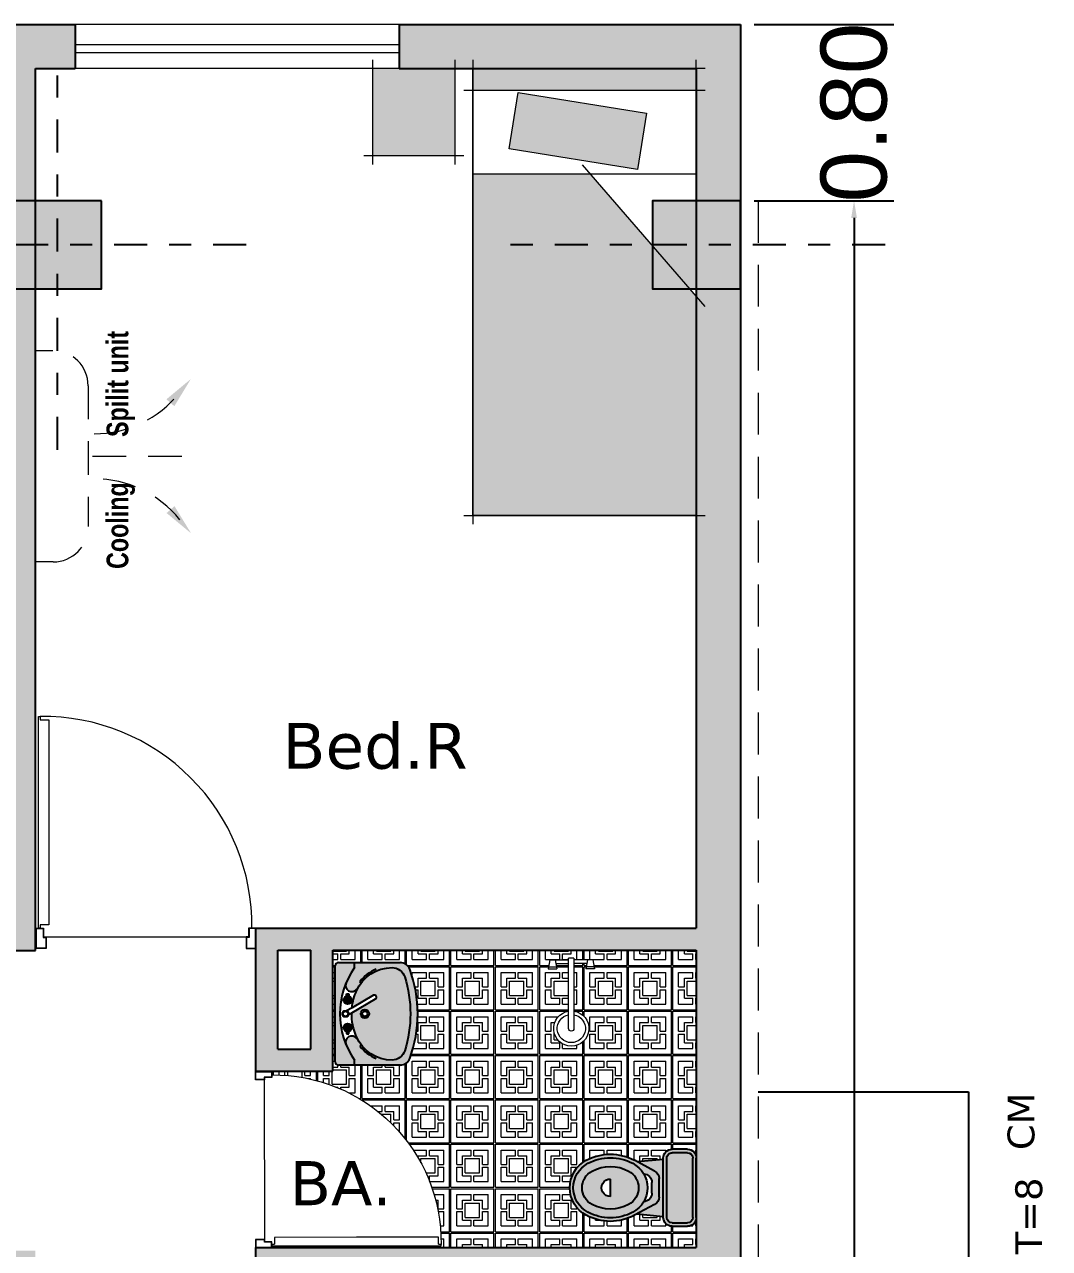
# Model space of a CAD drawing. Header units: inches. Extents: x 37.8 to 126.9, y 5.9 to 51.9.
# Drawn here: x 55.78 to 60.43, y 38.2 to 43.76 of the extents above; entities that cross this region are included whole.
import ezdxf

# ---------------------------------------------------------------- set-up
doc = ezdxf.new("R2010")
doc.units = ezdxf.units.IN
doc.header["$MEASUREMENT"] = 0
doc.linetypes.add('DASHDOT', pattern=[1, 0.5, -0.25, 0, -0.25])
doc.linetypes.add('DASHED2', pattern=[9.524999999999995, 6.349999999999998, -3.174999999999998])
for name, color, linetype, lineweight in [('02', 253, 'Continuous', 15), ('1', 19, 'Continuous', 5), ('balkon', 161, 'Continuous', 9), ('coulmn', 146, 'Continuous', 13), ('hatch', 45, 'Continuous', 9), ('LAYER1', 8, 'Continuous', 9)]:
    doc.layers.add(name, color=color, linetype=linetype, lineweight=lineweight)
for name, color, linetype in [('FUR', 152, 'Continuous'), ('LAYER5', 5, 'Continuous'), ('LNS', 55, 'Continuous')]:
    doc.layers.add(name, color=color, linetype=linetype)
doc.styles.add('ITALIC', font='italic')
doc.styles.get("Standard").update_dxf_attribs({"font": 'arial.ttf'})
doc.styles.add('STYLE7', font='verdana.ttf')
doc.dimstyles.new('ddd', dxfattribs={"dimtxt": 0.3, "dimasz": 0.078, "dimexe": 0.18, "dimexo": 0.0625, "dimgap": 0.09, "dimtad": 0, "dimzin": 0, "dimdsep": 46, "dimtxsty": 'Standard', "dimcen": 0.02, "dimadec": 0, "dimazin": 0, "dimtfac": 1, "dimtix": 1, "dimtofl": 0, "dimtmove": 0, "dimatfit": 3, "dimfxl": 0, "dimtolj": 1, "dimtzin": 0, "dimarcsym": 0})

# ---------------------------------------------------------------- blocks, each defined once
blk = doc.blocks.new('DR100K')
at = {"color": 253}
blk.add_line((-0.0481000000000052, -0.054543222929027), (-0.991860101079254, -0.054543222929027), dxfattribs=at)
at = {"color": 253, "linetype": 'Continuous'}
for p, q in [((-0.06143161415036499, -0.5960052134602165), (-0.06143161415036499, -0.1116251629206317)), ((-0.06143161415036499, -0.1116251629206317), (-0.0205043861645606, -0.1116251629206317)), ((-0.0199748370793884, -0.1116251629206317), (-0.0199748370793884, -0.0960000000000037)), ((-0.0199748370793884, -0.0960000000000037), (-0.0119309624678294, -0.0960000000000037)), ((-0.0119309624678294, -0.0960000000000037), (-0.0119309624678294, -0.5960052134602165)), ((-0.06143161415036499, -1.080385263999857), (-0.06143161415036499, -0.5960052134602165)), ((-0.0119309624678294, -0.5960052134602165), (-0.0119309624678294, -1.096010426920486)), ((-0.0205043861645606, -1.080385263999857), (-0.06143161415036499, -1.080385263999857)), ((-0.0199748370794168, -1.096010426920486), (-0.0199748370794168, -1.080385263999857)), ((-0.0119309624678294, -1.096010426920486), (-0.0199748370794168, -1.096010426920486))]:
    blk.add_line(p, q, dxfattribs=at)
for points in [[(-0.991860101079254, -0.054543222929027), (-0.991860101079254, 2.84e-14), (-1.03996010107923, 2.84e-14), (-1.03996010107923, -0.0959999999999752), (-1.004360101079242, -0.0959999999999752), (-1.004360101079242, -0.054543222929027)], [(-0.0481000000000052, -0.054543222929027), (-0.0481000000000052, 0), (0, 0), (0, -0.0960000000000037), (-0.0356000000000165, -0.0960000000000037), (-0.0356000000000165, -0.054543222929027)], [(-0.9938601010792352, -0.0525432229290175), (-0.9938601010792352, -0.0019999999999811), (-1.03796010107922, -0.0019999999999811), (-1.03796010107922, -0.0939999999999941), (-1.006360101079252, -0.0939999999999941), (-1.006360101079252, -0.0525432229290175)], [(-0.0460999999999956, -0.0525432229290459), (-0.0460999999999956, -0.0020000000000096), (-0.0020000000000096, -0.0020000000000096), (-0.0020000000000096, -0.0939999999999941), (-0.03360000000000701, -0.0939999999999941), (-0.03360000000000701, -0.0525432229290459)]]:
    blk.add_lwpolyline(points, close=True, dxfattribs=at)
blk.add_arc((-0.0306138118649244, -0.1066699198974845), 0.9893977090235084, 179.382095569082, 270.6161123031317, dxfattribs=at)
blk = doc.blocks.new('t-farangi')
h = blk.add_hatch(color=253)
h.dxf.hatch_style = 1
h.set_gradient(color1=(174, 178, 188), color2=(236, 236, 239), tint=1, name='SPHERICAL')
h.paths.add_polyline_path([(0.2199999999999136, -0.0499999999988177), (0.2199999999999136, -0.1384995166095138, -0.3428400812221175), (0.1823541121620451, -0.186949242229872, -0.0624981768575545), (0.1699999999999591, -0.1884995166092409), (-0.1699999999999591, -0.1884995166092409, -0.0538837614349344), (-0.180683335092084, -0.1873448475154475, -0.0156910213031782), (-0.1837257718718206, -0.1865786512369425, -0.0009627039094017), (-0.1839108134724654, -0.1865254394901257, -0.3338493995137724), (-0.220000000000141, -0.1384995166095138), (-0.220000000000141, -0.0499999999997414, -0.2228662873327834), (-0.2019680086972642, -0.0115546307086305, -0.0238407511058599), (-0.1981627932939034, -0.0086858731920216, -0.0103926162723233), (-0.1964215733577816, -0.0075512018860451, -0.1400938493232688), (-0.1699999999999591, -1.42e-14), (0.1699999999999591, -1.42e-14, -0.4142135623800323)])
h.paths.add_polyline_path([(0.1999999999999602, -0.0499999999997414, 0.4142135623704835), (0.1699999999999591, -0.019999999999996), (-0.1699999999999591, -0.019999999999996, 0.4142135623704835), (-0.1999999999999318, -0.0499999999997414), (-0.1999999999999318, -0.1384995166095138, 0.4142135623707908), (-0.1699999999999306, -0.1684995166092591), (0.1699999999999591, -0.1684995166092591, 0.4142135623704835), (0.1999999999999602, -0.1384995166095138)], flags=16)
h = blk.add_hatch(color=253)
h.dxf.hatch_style = 1
h.set_gradient(color1=(174, 178, 188), color2=(236, 236, 239), tint=1, name='INVSPHERICAL')
h.paths.add_polyline_path([(0.1699999999999591, -0.019999999999996, -0.4142161397400941), (0.1999999999987949, -0.0500002639901993, 2.1999205236e-06), (0.1999999999999602, -0.0499999999997414), (0.1999999999999602, -0.1384995166095138, -0.4142135623704835), (0.1699999999999591, -0.1684995166092591), (-0.1699999999999591, -0.1684995166092591, -0.4142161397400941), (-0.1999999999987949, -0.1384992526190558, 2.1999205236e-06), (-0.1999999999999318, -0.138499516609528), (-0.1999999999999318, -0.0499999999997414, -0.4142135623707908), (-0.1699999999999306, -0.019999999999996)])
h = blk.add_hatch(color=253)
h.dxf.hatch_style = 1
h.set_gradient(color1=(174, 178, 188), color2=(236, 236, 239), tint=1, name='INVSPHERICAL')
h.paths.add_polyline_path([(0.1643323852883043, -0.1884995166092409), (0.1493160660524211, -0.3388161621277419), (0.0956152446132137, -0.2383650398601418, 0.2767193945829605), (0.0529317708379722, -0.2127834768457433), (-0.0529317708379722, -0.2127834768457433, 0.2767193945821909), (-0.0956152446131284, -0.2383650398600281), (-0.1493160660523927, -0.3388161621276851), (-0.1643323852882759, -0.1884995166092409)])
h = blk.add_hatch(color=253)
h.dxf.hatch_style = 1
h.set_gradient(color1=(174, 178, 188), color2=(236, 236, 239), tint=1, name='SPHERICAL')
h.paths.add_polyline_path([(0.1572999999999638, -0.3537506659890965, -0.1233550929748848), (0.1916996441216838, -0.491062397276835, -0.1225823878321095), (0.1572999999996796, -0.6283741281658451, -0.5993317963974195), (-0.1573000000001059, -0.6283741281653477, -0.1225823879935764), (-0.1916996441216554, -0.4910623970895928, -0.123355092811709), (-0.1572999999999354, -0.3537506659890965), (-0.0956152446131853, -0.2383650398601418, -0.2767193945833981), (-0.0529317708378585, -0.2127834768457433), (0.0529317708379722, -0.2127834768457433, -0.2767193945821911), (0.0956152446131569, -0.2383650398600281)])
h.paths.add_polyline_path([(0.0298415266896655, -0.2536325963342278), (-0.029841526689637, -0.2536325963342278, 0.3990743965259639), (-0.0797740365556479, -0.301035586807572, 0.1388689516499814), (-0.139662200919787, -0.3631797721824057, 0.2505222521701935), (-0.1396622009189627, -0.618945021973005, 0.5993317963984737), (0.1396622009196733, -0.6189450219723514, 0.2505222521700292), (0.1396622009198438, -0.3631797721819083, 0.138868951650545), (0.0797740365556194, -0.3010355868067052, 0.399074396520837)], flags=16)
h.paths.add_polyline_path([(-0.0955677032179381, -0.3867525376634262, 0.2505222521701733), (-0.0955677032173128, -0.5953722564918423, 0.5993317963982528), (0.0955677032177107, -0.5953722564914729, 0.2505222521700905), (0.0955677032179381, -0.3867525376630993, 0.5993317964040431)], flags=0)
h.paths.add_polyline_path([(0.0500000000805585, -0.4910624803356143), (-0.0500000000805585, -0.4910624246636104, 1)], flags=0)
h = blk.add_hatch(color=253)
h.dxf.hatch_style = 1
h.set_gradient(color1=(174, 178, 188), color2=(236, 236, 239), tint=1, name='INVSPHERICAL')
h.paths.add_polyline_path([(0.1396622009191901, -0.3631797721821073, -0.2505222521702825), (0.1396622009193038, -0.6189450219727775, -0.5993318612706572), (-0.1396622151734448, -0.6189449953097182, -0.2505222225564229), (-0.1396622009193038, -0.3631797721817662, -0.5993317963978245)])
h.paths.add_polyline_path([(-0.0955677032179381, -0.3867525376634404, 0.2505222521701196), (-0.0955677032173128, -0.5953722564918138, 0.5993317963982528), (0.0955677032177107, -0.5953722564914588, 0.2505222521700798), (0.0955677032179381, -0.3867525376630993, 0.5993317964040431)], flags=16)
h.paths.add_polyline_path([(0.0500000000805585, -0.4910624803356002), (-0.0500000000805585, -0.4910624246636104, 1)], flags=0)
h = blk.add_hatch(color=253)
h.dxf.hatch_style = 1
h.set_gradient(color1=(174, 178, 188), color2=(236, 236, 239), tint=1, name='SPHERICAL')
h.paths.add_polyline_path([(0.0955677032173981, -0.3867525376632272, -0.2505222521701977), (0.0955677032175402, -0.5953722564916717, -0.5993317963968927), (-0.0955677032172844, -0.5953722564918567, -0.2505222521709338), (-0.0955677032175402, -0.3867525376628862, -0.5993317963976593)])
h.paths.add_polyline_path([(-0.0500000000805585, -0.4910624246636104, 1), (0.0500000000805585, -0.4910624803356002)], flags=16)
at = {"layer": 'FUR'}
for p, q in [((-0.220000000000141, -0.1384995166095138), (-0.220000000000141, -0.0499999999997414)), ((-0.1999999999999318, -0.1384995166095138), (-0.1999999999999318, -0.0499999999997414)), ((-0.1699999999999591, -1.42e-14), (0.1699999999999591, -1.42e-14)), ((-0.1699999999999591, -0.019999999999996), (0.1699999999999591, -0.019999999999996)), ((0.1999999999999602, -0.0499999999997414), (0.1999999999999602, -0.1384995166095138)), ((0.2199999999999136, -0.0499999999997414), (0.2199999999999136, -0.1384995166095138)), ((-0.1699999999999591, -0.1684995166092591), (0.1699999999999591, -0.1684995166092591)), ((-0.1699999999999591, -0.1884995166092409), (0.1699999999999591, -0.1884995166092409)), ((-0.1493160660523927, -0.3388161621278556), (-0.1643323852882759, -0.1884995166092409)), ((0.1493160660523927, -0.3388161621278556), (0.1643323852882759, -0.1884995166092409)), ((-0.0956152446131853, -0.2383650398601418), (-0.1572999999999354, -0.3537506659890965)), ((-0.0529317708379722, -0.2127834768457433), (0.0529317708379722, -0.2127834768457433)), ((-0.0298415815271938, -0.2536325963342278), (0.0298415266896655, -0.2536325963342278)), ((0.0956152446132137, -0.2383650398601418), (0.1572999999999638, -0.3537506659890965)), ((-0.0500000000805585, -0.4910624246636104), (0.0500000000805585, -0.4910624803356002))]:
    blk.add_line(p, q, dxfattribs=at)
for centre, radius, start, end in [((-0.1699999999999591, -0.0499999999997414), 0.05, 90, 180), ((0.1699999999999591, -0.0499999999997414), 0.05, 0, 90), ((-0.1699999999999591, -0.0499999999997414), 0.03, 90, 180), ((0.1699999999999591, -0.0499999999997414), 0.03, 0, 90), ((-0.1699999999999591, -0.1384995166095138), 0.05, 180, 270), ((-0.1699999999999591, -0.1384995166095138), 0.03, 180, 270), ((0.1699999999999591, -0.1384995166095138), 0.05, 270, 0), ((0.1699999999999591, -0.1384995166095138), 0.03, 270, 0), ((-8.53e-14, -0.4378427002216229), 0.1583669258053965, 28.12880536645645, 151.8711946335435), ((-0.0529317708379722, -0.2611834768459005), 0.0484, 90, 151.8711946335435), ((-0.029841526689637, -0.303632596334424), 0.05, 90, 177.0227065882965), ((0.0298415266896655, -0.303632596334424), 0.05, 2.977293411703491, 90), ((0.0529317708379722, -0.2611834768459005), 0.0484, 28.12880536645645, 90), ((-8.53e-14, -0.4378427002216229), 0.1083669258053965, 28.12880536645645, 151.8711946335435), ((0.0995511452648543, -0.491062397077272), 0.2912507893864822, 151.8711946335435, 208.1288053664565), ((0.0995511452648543, -0.491062397077272), 0.2712507893864821, 151.8711946335435, 208.1287989801512), ((0.0995511452648543, -0.491062397077272), 0.2212507893864822, 151.8711946335435, 208.1287989801512), ((-0.0995511452648259, -0.491062397077272), 0.2212507893864822, 331.8711946335436, 28.12880536645645), ((-0.0995511452648259, -0.491062397077272), 0.2712507893864821, 331.8711946335436, 28.12880536645645), ((-0.0995511452648259, -0.491062397077272), 0.2912507893864822, 331.8711946335436, 28.12880536645645), ((-8.53e-14, -0.4910624524996196), 0.05, 179.9999681021953, 359.9999681022733), ((-8.53e-14, -0.5442820939333757), 0.1783669258053967, 208.1288053664565, 331.8711946335436), ((-8.53e-14, -0.5442820939333757), 0.1583669258053968, 208.1287944280051, 331.8711946335436), ((-8.53e-14, -0.5442820939333757), 0.1083669258053967, 208.1287944280051, 331.8711946335436)]:
    blk.add_arc(centre, radius, start, end, dxfattribs=at)
blk = doc.blocks.new('roshoei')
h = blk.add_hatch(color=253)
h.dxf.hatch_style = 1
h.set_gradient(color1=(174, 178, 188), color2=(236, 236, 239), tint=1, name='SPHERICAL')
h.paths.add_polyline_path([(0.3099999999999312, -0.0200000000004366), (0.309999999999917, -0.1173603684847251), (0.2799999999999585, -0.1173603684846967, 0.0542408528960642), (0.1879860274730163, -0.0664426424170017, 0.0353053274642903), (0.1831379238468571, -0.0644404142740029, 0.1955680909954415), (-0.1831379238471697, -0.0644404142741451, 0.0353053274756757), (-0.1879860274748211, -0.0664426424179681, 0.0542408528950272), (-0.2799999999999869, -0.1173603684846967), (-0.3099999999999738, -0.1173603684847251), (-0.3099999999999596, -0.0200000000004366, -0.2914266731264605), (-0.2984554890835227, -0.0018753012620607, -0.0042390793985672), (-0.2981469619992651, -0.0017345405158551, -0.105273442681482), (-0.2900000000000062, 0), (0.2899999999999494, 0, -0.4142152552575133), (0.3099999999996186, -0.0200001155973269, 1.4449608917e-06)])
h = blk.add_hatch(color=253)
h.dxf.hatch_style = 1
h.set_gradient(color1=(174, 178, 188), color2=(236, 236, 239), tint=1, name='INVSPHERICAL')
h.paths.add_polyline_path([(0.3099999999999312, -0.3954269196583482, -0.1189511798868249), (0.3033964893276675, -0.42279140261482, -0.1153640646256316), (0.2857253564613415, -0.4436316798559973, -0.0713494153281219), (0.2707359219287468, -0.4517298640020046, -0.1782923213663644), (-0.2707359219285763, -0.4517298640025446, -0.3142516724202768), (-0.3099999999999596, -0.3954269196588029), (-0.3099999999999596, -0.1173603684847251), (-0.2799999999999869, -0.1173603684846967, -0.0569466848380328), (-0.1831379238492872, -0.0644404142748272, -0.8792300366133057), (-0.1510904276799607, -0.1308805314884012), (-0.1491618106779668, -0.1344434266452197, 0.2850439984523734), (-0.2800000000001148, -0.3453013582057167, 0.3284062332230245), (-0.223760646421141, -0.4216913554667201, 0.1519320086788026), (0.2237606464210557, -0.4216913554667201, 0.3284062332271949), (0.2800000000000864, -0.3453013582045799, 0.2850439984510457), (0.1491618106779384, -0.1344434266452197), (0.1510904276799323, -0.1308805314884012, -0.8792300365937769), (0.1831379238482213, -0.0644404142745145, -0.0569466848384313), (0.2799999999996601, -0.1173603684846967), (0.309999999999917, -0.1173603684847251)])
h = blk.add_hatch(color=253)
h.dxf.hatch_style = 1
h.set_gradient(color1=(174, 178, 188), color2=(236, 236, 239), tint=1, name='INVSPHERICAL')
h.paths.add_polyline_path([(-0.1044548615626013, -0.075815104605681, 1), (-0.0616785238159849, -0.075815104605681, 1)])
h = blk.add_hatch(color=253)
h.dxf.hatch_style = 1
h.set_gradient(color1=(174, 178, 188), color2=(236, 236, 239), tint=1, name='INVSPHERICAL')
h.paths.add_polyline_path([(0.1044548615623455, -0.075815104605681, 1), (0.0616785238157149, -0.075815104605681, 1)])
h = blk.add_hatch(color=253)
h.dxf.hatch_style = 1
h.set_gradient(color1=(174, 178, 188), color2=(236, 236, 239), tint=1, name='SPHERICAL')
edge = h.paths.add_edge_path()
edge.add_arc((0.1011350465279861, -0.2381249592251891), 0.0126418893553129, 210.0000000008548, 390.0000000008548)
edge.add_line((0.1120832438614201, -0.2318040145473788), (0.0372691189063469, -0.1022221710831559))
edge.add_arc((0, -0.4422286221270042), 0.3420429417127162, 65.94062231202241, 83.74461217358521, ccw=False)
edge.add_arc((0.0446723047524245, -0.3453013582057167), 0.2353276952476492, 9.208633855450898e-12, 66.25122521727599, ccw=False)
edge.add_arc((0.2000000000000455, -0.3453013582056883), 0.08000000000002201, 287.2779897952034, 359.9999999999864, ccw=False)
edge.add_arc((1.0516e-12, 0.2976945932293518), 0.7533823531705087, 252.72201020469458, 287.2779897951401, ccw=False)
edge.add_arc((-0.2000000000004718, -0.3453013582053188), 0.0799999999996037, 180.0000000002715, 252.7220102050407, ccw=False)
edge.add_arc((-0.0446723047525524, -0.3453013582056599), 0.2353276952475103, 113.74877478274499, 180.0000000000093, ccw=False)
edge.add_arc((1.421e-13, -0.4422286221273454), 0.3420429417130582, 88.83763061895121, 114.05937768800419, ccw=False)
edge.add_line((0.0069386082958118, -0.1002560652011653), (0.0901866646706679, -0.2444459039029614))
edge.add_line((0.09018666467066802, -0.2444459039029425), (0.0901868491945426, -0.2444459039030183))
edge = h.paths.add_edge_path(flags=16)
edge.add_arc((-1.42e-14, -0.1803191555245576), 0.0255670812976465, 0, 360, ccw=False)
at = {"layer": 'FUR'}
for p, q in [((-0.2899999999999778, 0), (0.2899999999999494, 0)), ((-0.3099999999999596, -0.3954269196583482), (-0.3099999999999596, -0.0200000000004366)), ((-0.1069037335819445, -0.0694941599285812), (-0.1209923607550678, -0.0694941599285812)), ((-0.1209923607550678, -0.0694941599285812), (-0.1209923607550678, -0.0821360492836902)), ((0.0372691189066075, -0.1022221710831843), (0.0181608325722067, -0.0691256539462302)), ((0.1069037335819161, -0.0694941599285812), (0.120992360754812, -0.0694941599285812)), ((0.120992360754812, -0.0694941599285812), (0.120992360754812, -0.0821360492836902)), ((0.3099999999999312, -0.0200000000004366), (0.3099999999999312, -0.3954269196583482)), ((-0.3099999999999596, -0.1173603684846967), (-0.2799999999999869, -0.1173603684846967)), ((-0.1491618106781658, -0.1344434266447934), (-0.1510904276799607, -0.1308805314884012)), ((-0.1209923607550678, -0.0821360492836902), (-0.1069037335819445, -0.0821360492836902)), ((-0.0037357466185455, -0.0817675433017939), (0.0069386082959113, -0.1002560652011653)), ((0.120992360754812, -0.0821360492836902), (0.1069037335819161, -0.0821360492836902)), ((0.1491618106781374, -0.1344434266447934), (0.1510904276799323, -0.1308805314884012)), ((0.2799999999999585, -0.1173603684846967), (0.3099999999999312, -0.1173603684846967)), ((-0.1872495538386971, -0.1580826299928049), (-0.1947729135377045, -0.1504050865769386)), ((0.1872495538386687, -0.1580826299928049), (0.1947729135374487, -0.1504050865769386))]:
    blk.add_line(p, q, dxfattribs=at)
blk.add_lwpolyline([(0.0901868491945379, -0.2444459039030278, 0.9999999999999998), (0.1120832438614201, -0.2318040145473788), (0.0372691189063517, -0.1022221710831843, -0.0778412115464067), (0.1394451489337172, -0.1299011907119336, -0.2974062407498115), (0.2800000000000722, -0.3453013582056883, -0.3284062332248962), (0.2237606464212831, -0.4216913554674023, -0.1519320086789138), (-0.2237606464212689, -0.4216913554667201, -0.3284062332248962), (-0.280000000000058, -0.3453013582056883, -0.2974062407498115), (-0.1394451489338735, -0.1299011907119905, -0.1104970748615106), (0.0069386082958118, -0.1002560652011653), (0.09018666467066802, -0.2444459039029425)], format="xyb", close=True, dxfattribs=at)
for centre, radius in [((-0.083066692689286, -0.075815104605681), 0.0252837787105129), ((-0.083066692689286, -0.075815104605681), 0.0213881688733073), ((-1.42e-14, -0.0629538835628409), 0.0189628340328846), ((-1.42e-14, -0.0629538835628409), 0.0155565304488197), ((0.0830666926890302, -0.075815104605681), 0.0252837787105129), ((0.0830666926890302, -0.075815104605681), 0.0213881688733073), ((-1.42e-14, -0.1803191555245576), 0.0255670812976465), ((-1.42e-14, -0.1803191555245576), 0.0155670812976465)]:
    blk.add_circle(centre, radius, dxfattribs=at)
for centre, radius, start, end in [((-0.2899999999999778, -0.0200000000004366), 0.02, 90, 180), ((-1.42e-14, -0.5147528069564942), 0.4861283268380614, 54.8317368083488, 125.1682631916512), ((-0.1714017017225302, -0.0997285678440676), 0.0371886097096166, 303.1046004551388, 116.4842478498696), ((0.1714017017225018, -0.0997285678440676), 0.0371886097096166, 63.51575215013035, 236.8953995448613), ((0.2899999999999494, -0.0200000000004366), 0.02, 0, 90), ((-0.0531299149875082, -0.338331628375272), 0.2353276952475209, 127.0058706747654, 157.7265623290583), ((0.0531299149874798, -0.338331628375272), 0.2353276952475209, 22.27343767094164, 52.99412932523449), ((-0.2500000000000142, -0.3954269196583482), 0.06, 180, 249.7816531553551), ((0.2499999999999858, -0.3954269196583482), 0.06, 290.2183468446448, 0), ((-1.42e-14, 0.2833823531700545), 0.7833823531704338, 249.7816531553551, 290.2183468446448)]:
    blk.add_arc(centre, radius, start, end, dxfattribs=at)
blk = doc.blocks.new('A$C03AC1BB8')
at = {"layer": 'LAYER1', "linetype": 'ByBlock'}
for p, q in [((0.2326785696120055, 0.08548131738203324), (0.1926785696111324, 0.09348131737928611)), ((0.1926785696111324, 0.09348131737928611), (0.1926785696111324, 0.05348131738131201)), ((0.2326785696120055, 0.0614813173785933), (0.1926785696111324, 0.05348131738131201)), ((0.2006785696098632, 0.09188131738042671), (0.2006785696098632, 0.05508131738019983)), ((0.2166785696102238, 0.05828131738084608), (0.2166785696102238, -1.506350599811412e-12)), ((0.2326785696120055, 0.08548131738203324), (0.2326785696120055, 0.0614813173785933)), ((0.2326785696120055, 0.0614813173785933), (0.2326785696120055, -1.506350599811412e-12)), ((0.2409051202677119, -1.506350599811412e-12), (-0.07909487973347495, -1.506350599811412e-12)), ((-0.07909487973347495, -0.02400000000056934), (0.2409051202677119, -0.02400000000056934)), ((0.2166785696102238, -0.08228131738292177), (0.2166785696102238, -0.02400000000056934)), ((0.2326785696120055, -0.08548131738356801), (0.2326785696120055, -0.02400000000056934)), ((0.2409051202677119, -1.506350599811412e-12), (0.2409051202677119, -0.02400000000056934)), ((0.2326785696120055, -0.08548131738356801), (0.1926785696111324, -0.0774813173819382)), ((0.1926785696111324, -0.1174813173813618), (0.1926785696111324, -0.0774813173819382)), ((0.2326785696120055, -0.1094813173826594), (0.1926785696111324, -0.1174813173813618)), ((0.2006785696098632, -0.1158813173839519), (0.2006785696098632, -0.07908131738227553)), ((0.2326785696120055, -0.1094813173826594), (0.2326785696120055, -0.08548131738356801))]:
    blk.add_line(p, q, dxfattribs=at)
for radius, start, end in [(0.08000000000026324, 8.626926558344557, 351.3730734416554), (0.06400000000021061, 10.80692287442791, 349.1930771255721), (0.01199999999993764, 90, 270)]:
    blk.add_arc((-0.07909487973347495, -0.01199999999957413), radius, start, end, dxfattribs=at)
blk = doc.blocks.new('Takht 1')
at = {"layer": '1'}
h = blk.add_hatch(color=252, dxfattribs=at)
h.dxf.hatch_style = 1
h.set_gradient(color1=(118, 52, 34), one_color=1, tint=1, name='INVHEMISPHERICAL')
h.paths.add_polyline_path([(0.09999999997671694, 0.5076447428291431), (-2.91038304567337e-11, 0.5076447428291431), (0, -0.5076447428291431), (0.1000000000058208, -0.5076447428291431)])
h = blk.add_hatch(color=252, dxfattribs=at)
h.dxf.hatch_style = 1
h.set_gradient(color1=(118, 52, 34), one_color=1, tint=1, name='INVHEMISPHERICAL')
h.paths.add_polyline_path([(2.028610181791009, 0.5076447428291431), (1.034439837589161, 0.5076447428291431), (0.47768941760296, 0.02529436571785482), (0.47768941760296, -0.5076447428291431), (2.028610181791009, -0.5076447428291431)])
h = blk.add_hatch(color=252, dxfattribs=at)
h.dxf.hatch_style = 1
h.set_gradient(color1=(118, 52, 34), one_color=1, tint=1, name='INVHEMISPHERICAL')
h.paths.add_polyline_path([(0.4576115584932268, 0.2403088536957512), (0.202044160454534, 0.2809075507248053), (0.1094796334800776, -0.3017829548043665), (0.3650470315478742, -0.3423816518625244)])
h = blk.add_hatch(color=252, dxfattribs=at)
h.dxf.hatch_style = 1
h.set_gradient(color1=(118, 52, 34), one_color=1, tint=1, name='INVHEMISPHERICAL')
h.paths.add_polyline_path([(0.3953462004428729, -0.5876447428163374), (0, -0.5876447428308893), (-2.91038304567337e-11, -0.9617889250803273), (0.3953462004428729, -0.9617889250803273)])
at = {"layer": '02'}
for p, q in [((2.068610181799158, 0.5076447428291431), (-0.0400000000372529, 0.5076447428291431)), ((-2.91038304567337e-11, 0.5476447428300162), (0, -0.5476447428300162)), ((0.09999999997671694, 0.5476447428300162), (0.1000000000058208, -0.5476447428300162)), ((1.080609630036633, 0.5476447428300162), (0.4377508020261303, -0.009307146188803017)), ((0.47768941760296, -0.5081618888216326), (0.47768941760296, 0.5071275968366535)), ((2.028610181791009, -0.5476447428300162), (2.028610181791009, 0.5476447428300162)), ((-0.04000000000814907, -0.5076447428291431), (2.068610181799158, -0.5076447428291431)), ((0, -0.5476447428300162), (-2.91038304567337e-11, -1.0017889250812)), ((0.3953462004428729, -1.0017889250812), (0.3953462004428729, -0.5476447428154643)), ((0.435346200451022, -0.5876447428163374), (-0.04000000000814907, -0.5876447428308893)), ((-0.0400000000372529, -0.9617889250803273), (0.435346200451022, -0.9617889250803273))]:
    blk.add_line(p, q, dxfattribs=at)
for points in [[(2.028610181791009, 0.5076447428291431), (2.028610181791009, -0.5076447428291431), (0, -0.5076447428291431), (-2.91038304567337e-11, 0.5076447428291431)], [(0.1094796334800776, -0.3017829548043665), (0.202044160454534, 0.2809075507248053), (0.4576115584932268, 0.2403088536957512), (0.3650470315478742, -0.3423816518625244)]]:
    blk.add_lwpolyline(points, close=True, dxfattribs=at)
blk = doc.blocks.new('ddfdfdfdfd')
at = {"layer": 'LAYER5', "linetype": 'Continuous'}
h = blk.add_hatch(color=1, dxfattribs=at)
h.paths.add_polyline_path([(179.779200237631, -221.4838781835885), (179.579350237631, -221.4838781835885), (179.579350237631, -221.2840281835886), (179.779200237631, -221.2840281835886)])
h.paths.add_polyline_path([(179.779200237631, -221.2840281835886), (179.979050237631, -221.2840281835886), (179.979050237631, -221.4838781835885), (179.779200237631, -221.4838781835885)])
h.paths.add_polyline_path([(179.779200237631, -221.4838781835885), (179.979050237631, -221.4838781835885), (179.979050237631, -221.6837281835885), (179.779200237631, -221.6837281835885)])
h.paths.add_polyline_path([(179.779200237631, -221.6837281835885), (179.579350237631, -221.6837281835885), (179.579350237631, -221.4838781835885), (179.779200237631, -221.4838781835885)])
at = {"layer": 'LAYER5', "color": 1, "linetype": 'DASHDOT', "ltscale": 0.3}
for p, q in [((179.779200237631, -222.4153741609331), (179.779200237631, -220.6240357384027)), ((180.6361364686338, -221.4838781835885), (178.8983495007696, -221.4838781835885))]:
    blk.add_line(p, q, dxfattribs=at)
at = {"layer": 'LAYER5', "color": 1, "linetype": 'Continuous'}
blk.add_lwpolyline([(179.979050237631, -221.2840281835886), (179.579350237631, -221.2840281835886), (179.579350237631, -221.6837281835885), (179.979050237631, -221.6837281835885), (179.979050237631, -221.2840281835886)], dxfattribs=at)
blk = doc.blocks.new('axxxxx')
for p in [(61.05063066668311, 9.55338626285166), (63.95093066668312, 9.55338626285166)]:
    blk.add_blockref('ddfdfdfdfd', p)
blk = doc.blocks.new('sp')
at = {"layer": 'LAYER1', "color": 150, "linetype": 'DASHED2', "ltscale": 0.03}
blk.add_line((30.24614018008381, 9.75960308539679), (30.24694903423372, 9.20588219410756), dxfattribs=at)
blk.add_lwpolyline([(29.64602670977186, 10.08372420831601), (30.84602542947326, 10.08547712019644), (30.84617150547277, 9.985477226851614, -0.4142135623730951), (30.6464638708467, 9.785185288293448), (29.84646472438547, 9.784016680372858, -0.4142135623730951), (29.64617278577137, 9.983724315008018)], format="xyb", close=True, dxfattribs=at)
for centre, start, end in [((29.50170978017471, 9.747115138461865), 308.5690915006799, 0.2464745396872212), ((30.98964165397322, 9.74928811891941), 179.9209161893569, 231.5982992520001)]:
    blk.add_arc(centre, 0.6160155176707482, start, end, dxfattribs=at)
for points in [[(29.96259235004257, 9.294909317633298), (29.92369723717005, 9.339782699411714), (29.80852464817784, 9.200660669943588)], [(30.53018518108277, 9.295738435341079), (30.56894902962543, 9.340725258393192), (30.68452757444541, 9.20194030127486)]]:
    blk.add_solid(points, dxfattribs=at)
at = {"layer": 'LNS', "color": 150, "ltscale": 0.02, "insert": (29.60657843853167, 9.680269554383855), "char_height": 0.1231479902708612, "width": 1.627685543038945, "attachment_point": 1, "style": 'ITALIC'}
blk.add_mtext('\\pt0.2463;{\\fImpact|b0|i0|c0|p34;Cooling       Spilit unit}', dxfattribs=at)
blk = doc.blocks.new('*D61')
at = {"layer": 'balkon', "color": 0, "lineweight": -2, "transparency": 16777216}
for p, q in [((59.08967819297351, 42.95630079493392), (59.72320814166496, 42.95630079493392)), ((59.54320814166496, 42.87830079493392), (59.54320814166496, 32.98441812099117)), ((59.54320814166496, 21.89430079493382), (59.54320814166496, 31.78818346887657)), ((59.08967819297351, 21.81630079493382), (59.72320814166496, 21.81630079493382))]:
    blk.add_line(p, q, dxfattribs=at)
at = {"layer": 'balkon', "color": 0, "transparency": 16777216}
for points in [[(59.53020814166496, 42.87830079493392), (59.55620814166496, 42.87830079493392), (59.54320814166496, 42.95630079493392)], [(59.53020814166496, 21.89430079493382), (59.55620814166496, 21.89430079493382), (59.54320814166496, 21.81630079493382)]]:
    blk.add_solid(points, dxfattribs=at)
at = {"layer": 'Defpoints', "color": 0, "transparency": 16777216}
for p in [(59.02717819297351, 42.95630079493392), (59.54320814166496, 42.95630079493392), (59.02717819297351, 21.81630079493382)]:
    blk.add_point(p, dxfattribs=at)
at = {"layer": 'balkon', "color": 0, "transparency": 16777216, "insert": (59.54320814166496, 32.38630079493384), "char_height": 0.3, "attachment_point": 5, "rotation": 90}
blk.add_mtext('\\A1;21.14', dxfattribs=at)
blk = doc.blocks.new('*D62')
at = {"layer": 'balkon', "color": 0, "lineweight": -2, "transparency": 16777216}
for p, q in [((59.08967819297354, 43.75630079493392), (59.72320814166525, 43.75630079493392)), ((59.08967819297354, 42.95630079493391), (59.72320814166525, 42.95630079493391))]:
    blk.add_line(p, q, dxfattribs=at)
at = {"layer": 'Defpoints', "color": 0, "transparency": 16777216}
for p in [(59.02717819297354, 43.75630079493392), (59.54320814166525, 43.75630079493392), (59.02717819297354, 42.95630079493391)]:
    blk.add_point(p, dxfattribs=at)
at = {"layer": 'balkon', "color": 0, "transparency": 16777216, "insert": (59.54320814166524, 43.35630079493389), "char_height": 0.3, "attachment_point": 5, "rotation": 90}
blk.add_mtext('\\A1;0.80', dxfattribs=at)

msp = doc.modelspace()

# ---------------------------------------------------------------- hatches: boundary and pattern name
h = msp.add_hatch(color=5)
h.dxf.hatch_style = 1
h.paths.add_polyline_path([(43.98717819297352, 43.75630079493392), (43.78717819297353, 43.75630079493392), (43.78717819297353, 20.75630079493386), (44.92447685157904, 20.75630079493386), (44.92447685157904, 20.95630079493391), (43.98717819297352, 20.95630079493391), (43.98717819297352, 32.05378889439636), (45.50225381504896, 32.05378889439648), (45.50225381504893, 31.55378889439636), (45.93166121359306, 31.55378889439636), (45.93166121359306, 32.05378889439636), (47.28717819297356, 32.05378889439648), (47.28717819297356, 32.75378889439629), (47.18717819297356, 32.75378889439629), (47.18717819297353, 32.15378889439638), (45.78717819297353, 32.15378889439638), (45.78717819297356, 33.55378889439636), (47.28717819297356, 33.55378889439636), (47.28717819297356, 34.25378889439641), (47.18717819297353, 34.25378889439641), (46.8968056858653, 34.25378927514363), (46.8968056858653, 34.15378889439638), (47.18717819297353, 34.15378889439638), (47.18717819297353, 33.65378889439638), (44.787039465856, 33.65380457058588), (44.787039465856, 33.55380457058585), (45.68717819297353, 33.55378889439636), (45.68717819297353, 32.15378889439638), (43.98717819297352, 32.15378889439638)])
h.paths.add_polyline_path([(45.57725381504892, 32.05378889439648), (45.85666121359307, 32.05378889439648), (45.8566612135931, 31.87878889439641), (45.57725381504889, 31.87878889439641)], flags=16)
h.paths.add_polyline_path([(45.57725381504889, 31.82878889439634), (45.8566612135931, 31.82878889439634), (45.85666121359307, 31.62878889439641), (45.57725381504892, 31.62878889439629)], flags=16)
h.paths.add_polyline_path([(49.38717819297358, 32.1054584065305), (49.18717819297353, 32.1054584065305), (49.18717819297353, 20.95630079493391), (47.82784051532417, 20.95630079493391), (47.82784051532417, 20.75630079493386), (48.26891627413534, 20.75630079493386), (48.26891627413534, 20.61630079493388), (50.77497273896333, 20.61630079493376), (50.77497273896333, 20.75630079493386), (49.38717819297352, 20.75630079493386)])
h.paths.add_polyline_path([(56.87882149293526, 21.95630079493391), (56.67882149293527, 21.95630079493391), (56.67882149293527, 20.75630079493386), (54.82717819297349, 20.75630079493386), (54.82717819297349, 25.20630079493391), (54.7271781929735, 25.20630079493391), (54.72717819297347, 20.61630079493388), (56.87882149293526, 20.61630079493388)])
h.paths.add_polyline_path([(59.02717819297351, 29.39545840653047), (58.82717819297349, 29.39545840653047), (58.82717819297349, 25.4563007949338), (57.7271781929735, 25.4563007949338), (57.72717819297353, 26.50545840653048), (55.82717819297355, 26.50545840653048), (55.82717819297355, 26.40545840653057), (57.62717819297353, 26.40545840653046), (57.62717819297347, 25.05630079493382), (55.92717819297351, 25.05630079493393), (55.92717819297351, 25.60545840653062), (55.82717819297352, 25.6054584065305), (55.82717819297352, 24.9563007949338), (58.82717819297349, 24.9563007949338), (58.82717819297349, 22.88769061313464), (58.82717819297352, 20.61630079493388), (58.82882149293525, 20.61630079493388), (59.02717819297348, 20.61630079493388)])
h.paths.add_polyline_path([(58.82717819297349, 25.35630079493389), (58.82717819297349, 25.05630079493382), (57.7271781929735, 25.05630079493382), (57.7271781929735, 25.35630079493389)], flags=16)
h.paths.add_polyline_path([(57.08717819297351, 33.60463128279959), (54.78033725340771, 33.60463128279947), (54.78033725340771, 33.60050334396148), (54.01110648417674, 33.60050334396148), (52.62717819297359, 33.60463128279947), (52.62717819297347, 33.40463128279943), (52.62717819297347, 33.30545840653021), (52.82717819297346, 33.30545840653021), (52.82717819297346, 33.40463128279943), (56.88717819297352, 33.40463128279966), (56.88717819297355, 29.50545840653048), (53.78717819297353, 29.50545840653048), (53.78717819297353, 31.6054584065305), (53.58717819297357, 31.6054584065305), (53.37894586949056, 31.6054584065305), (53.37894586949056, 31.40545840653046), (53.58717819297354, 31.40545840653046), (53.58717819297357, 29.50545840653048), (52.18717819297351, 29.50545840653048), (52.18717819297351, 31.40545840653046), (52.40808345542771, 31.40545840653046), (52.40808345542771, 31.60545840653039), (52.18717819297351, 31.6054584065305), (50.58717819297354, 31.60545840653039), (50.58717819297351, 30.30545840653043), (50.68717819297351, 30.30545840653043), (50.68717819297351, 31.40545840653046), (51.98717819297349, 31.40545840653046), (51.98717819297349, 29.50545840653048), (50.58717819297357, 29.50545840653048), (50.58717819297357, 29.40545840653046), (50.58717819297357, 28.81851437019635), (50.58717819297357, 28.4349992889445), (50.98717819297354, 28.4349992889445), (50.98717819297354, 29.40545840653057), (51.78747819297351, 29.40545840653057), (51.78747819297351, 29.30560840653051), (54.7271781929735, 29.30545840653055), (54.72717819297347, 27.30545840653055), (54.32717819297349, 27.30545840653055), (54.32717819297349, 26.80545840653055), (54.72717819297347, 26.80545840653055), (54.7271781929735, 26.40545840653046), (54.82717819297349, 26.40545840653046), (54.82717819297349, 29.30545840653055), (57.08717819297354, 29.30545840653055)])
h.paths.add_polyline_path([(54.72717819297347, 27.20545840653041), (54.72717819297347, 26.90545840653046), (54.42717819297349, 26.90545840653046), (54.42717819297349, 27.20545840653052)], flags=16)
h.paths.add_polyline_path([(50.88717819297355, 29.40545840653057), (50.88717819297355, 28.53499928894441), (50.68717819297359, 28.53499928894441), (50.68717819297348, 29.40545840653046)], flags=16)
h.paths.add_polyline_path([(57.08717819297351, 35.50463128279968), (55.82717819297346, 35.50463128279968), (55.82717819297349, 38.18924557511583), (55.7271781929735, 38.18924557511583), (55.7271781929735, 36.90463128279966), (55.16969464075038, 36.90463128279966), (55.16969464075044, 36.40463128279966), (55.7271781929735, 36.40463128279966), (55.7271781929735, 33.60463128279959), (55.92717819297346, 33.60463128279959), (55.92717819297343, 35.30463128279975), (57.08717819297351, 35.30463128279963)])
h.paths.add_polyline_path([(55.72717819297353, 36.50463128279968), (55.54843641686199, 36.50463128279968), (55.54843641686196, 36.80463128279963), (55.7271781929735, 36.80463128279975)], flags=16)
h.paths.add_polyline_path([(55.44843641686199, 36.50463128279968), (55.26969464075043, 36.50463128279968), (55.26969464075037, 36.80463128279963), (55.44843641686194, 36.80463128279963)], flags=16)
h.paths.add_polyline_path([(51.42717819297351, 41.8563007949336), (49.99717819297351, 41.85630079493383), (49.99717819297351, 43.75630079493392), (49.79717819297352, 43.75630079493392), (49.79717819297352, 41.65630079494839), (50.17188870731431, 41.65630079491929), (51.22717819297347, 41.65630079494731), (51.22717819297347, 39.62769061312828), (51.22717819297347, 39.58769061312013), (51.2271781929735, 36.40422692306744), (48.58717819297345, 36.40422692306755), (48.58717819297348, 37.00422692306758), (48.48717819297352, 37.00422692306758), (48.48717819297352, 36.30422692306765), (50.92717819297351, 36.30422692306753), (50.92717819297337, 34.90545840653023), (48.58717819297345, 34.90545840653046), (48.58717819297348, 35.50422692306769), (48.48717819297352, 35.50422692306758), (48.48717819297354, 34.70545840653041), (48.98717819297357, 34.70545840653041), (48.98717819297349, 33.30545840653043), (51.42717819297351, 33.30545840653021), (51.42717819297351, 33.90545840653023), (51.32717819297361, 33.90545840653023), (51.32717819297358, 33.50545840653025), (49.18717819297345, 33.50545840653037), (49.18717819297348, 34.70545840653041), (51.42717819297351, 34.7054584065303), (51.42717819297351, 34.90545840653012), (51.42717819297346, 35.61250434826913), (51.02747213194203, 35.61250434826913), (51.02747213194209, 36.31188860653778), (51.42717819297351, 36.31188860653778)])
h.paths.add_polyline_path([(51.32717819297343, 35.5125043482691), (51.32717819297338, 34.9073752359749), (51.02747213194195, 34.91312009000048), (51.02747213194203, 35.5125043482691)], flags=16)
h.paths.add_polyline_path([(59.02717819297348, 43.75630079493392), (57.47776046651734, 43.75630079493392), (57.47776046651734, 43.55630079493842), (57.77188870731425, 43.55630079491955), (58.82717819297341, 43.55630079494763), (58.82717819297341, 41.52769061312854), (58.82717819297341, 41.48769061312039), (58.82717819297349, 39.65378889439638), (56.82717819297346, 39.65378889439638), (56.82717819297343, 39.00463128279968), (57.1771781929734, 39.00463128279979), (57.17717819297337, 39.55378889439636), (58.82717819297346, 39.55378889439636), (58.82717819297346, 38.20463128279972), (56.82717819297346, 38.20463128279972), (56.82717819297346, 38.1046312827997), (58.82717819297346, 38.1046312827997), (58.82717819297349, 35.39706304606274), (59.02717819297348, 35.39706304606274)])
h.paths.add_polyline_path([(57.07717819297341, 39.10463128279982), (56.92717819297343, 39.1046312827997), (56.9271781929734, 39.55378889439636), (57.07717819297338, 39.55378889439636)], flags=16)
h = msp.add_hatch(color=5)
h.dxf.hatch_style = 1
h.paths.add_polyline_path([(48.58717819297348, 42.95630079493385), (45.78704729059518, 42.95630079493385), (45.78704729059518, 42.75630079493392), (48.48717819297352, 42.75630079624314), (48.48717827074179, 38.00405461891314), (48.58184977110224, 38.00405461760398), (48.58184977110224, 38.10405461760389), (48.58717826917146, 38.10405461603365)])
h.paths.add_polyline_path([(45.88704729059518, 40.76630079493403), (45.63717819297349, 40.76630079493403), (45.63717819297352, 40.49955699134917), (46.88717819297352, 39.08096190173048), (46.88717819297352, 35.25378889439641), (46.98717819297354, 35.25378889439641), (46.98717819297354, 39.01873379667917), (47.4332882467852, 39.01873379667929), (47.43328825598184, 39.11873379667919), (46.98717819297354, 39.11873379667919), (45.88704729059518, 40.36724603352049)])
h.paths.add_polyline_path([(56.00663505129015, 43.75630079493392), (55.06704461726304, 43.75630079493392), (55.06704461726304, 43.55630079493393), (55.72717819297353, 43.55630079493393), (55.7271781929735, 39.55250028685192), (55.82717819297349, 39.55250028685192), (55.82717819297346, 43.55630079493393), (56.00663505129015, 43.55630079493393)])
h.paths.add_polyline_path([(52.16368095351791, 43.75630079493392), (51.32717819297352, 43.75630079493392), (51.32717819297352, 43.55630079493393), (52.16368095351791, 43.55630079493393)])
at = {"layer": 'hatch', "true_color": 0x7aafdf}
h = msp.add_hatch(dxfattribs=at)
h.set_pattern_fill('AR-TILE03', color=143, scale=0.013, pattern_type=2)
h.set_pattern_definition([(0, (-151.6453534005414, 254.6869427156709), (0, 0.2015), [0.195, -0.0065]), (90, (-151.6453534005414, 254.6869427156709), (-0.2015, 1.233831650140958e-17), [0.195, -0.0065]), (0, (-151.6453534005414, 254.8819427156708), (0, 0.2015), [0.195, -0.0065]), (90, (-151.4503534005414, 254.6869427156709), (-0.2015, 1.233831650140958e-17), [0.195, -0.0065]), (0, (-151.6193534005414, 254.7129427156709), (0, 0.2015), [0.065, -0.013, 0.065, -0.0585]), (90, (-151.6193534005414, 254.7129427156709), (-0.2015, 1.233831650140958e-17), [0.065, -0.013, 0.065, -0.0585]), (0, (-151.6193534005414, 254.8559427156708), (0, 0.2015), [0.065, -0.013, 0.065, -0.0585]), (90, (-151.4763534005415, 254.7129427156709), (-0.2015, 1.233831650140958e-17), [0.065, -0.013, 0.065, -0.0585]), (0, (-151.5803534005414, 254.7519427156709), (0, 0.2015), [0.065, -0.1365]), (90, (-151.5803534005414, 254.7519427156709), (-0.2015, 1.233831650140958e-17), [0.065, -0.1365]), (0, (-151.5803534005414, 254.8169427156708), (0, 0.2015), [0.065, -0.1365]), (90, (-151.5153534005414, 254.7519427156709), (-0.2015, 1.233831650140958e-17), [0.065, -0.1365]), (90, (-151.5543534005414, 254.7129427156709), (-0.2015, 1.233831650140958e-17), [0.026, -0.091, 0.026, -0.0585]), (90, (-151.5413534005415, 254.7129427156709), (-0.2015, 1.233831650140958e-17), [0.026, -0.091, 0.026, -0.0585]), (0, (-151.6193534005414, 254.7779427156709), (0, 0.2015), [0.026, -0.091, 0.026, -0.0585]), (0, (-151.6193534005414, 254.7909427156708), (0, 0.2015), [0.026, -0.091, 0.026, -0.0585]), (0, (-151.5933534005414, 254.7389427156708), (0, 0.2015), [0.039, -0.013, 0.039, -0.1105]), (0, (-151.5933534005414, 254.8299427156708), (0, 0.2015), [0.039, -0.013, 0.039, -0.1105]), (90, (-151.5933534005414, 254.7389427156708), (-0.2015, 1.233831650140958e-17), [0.039, -0.013, 0.039, -0.1105]), (90, (-151.5023534005415, 254.7389427156708), (-0.2015, 1.233831650140958e-17), [0.039, -0.013, 0.039, -0.1105])])
h.paths.add_polyline_path([(58.82717819297346, 39.55378889439636), (57.17717819297337, 39.55378889439636), (57.1771781929734, 39.00463128279979), (56.89941353745365, 39.00463128279979), (56.89941487352661, 38.98757356990963, -0.4205359574001414), (57.66861085136046, 38.21852213485467), (57.66861133594898, 38.21233536794195), (57.28404346799022, 38.21230524604165), (56.89947560003148, 38.21227512414124), (56.89947619874772, 38.20463128279972), (58.82717819297346, 38.20463128279972), (58.82717819297358, 38.34020781092103, -0.4142135623732138), (58.7874402896704, 38.30046990761788), (58.71710458500218, 38.30046990761788, -0.4142135623736612), (58.67736668169897, 38.34020781092103), (58.67736668169897, 38.34471219342858), (58.55790131520976, 38.35664653426387), (58.54603199780334, 38.3503012383601, -0.250522252171144), (58.32777278610845, 38.3503012383601, -0.5993317963977235), (58.32777278610845, 38.60033212594352, -0.2505222521712515), (58.54603199780342, 38.60033212594352), (58.55790131520985, 38.59398683003975), (58.67736668169928, 38.60592117087505), (58.67736668169906, 38.61042555338248, -0.4142135623731199), (58.71710458500223, 38.65016345668563), (58.78744028967054, 38.65016345668563, -0.4142135623728586), (58.82717819297366, 38.61042555338248)])
h.paths.add_polyline_path([(57.48393494928331, 39.03240282331355), (57.20236475953988, 39.03240282331355, -0.4142135623730647), (57.18736475953989, 39.04740282331353), (57.18736475953989, 39.48240282331348, -0.4142135623733248), (57.20236475953988, 39.49740282331346), (57.48393494928331, 39.49740282331346, -0.3142516724206124), (57.52616215754134, 39.46795476476019, -0.1782923213664916), (57.52616215754105, 39.06185088186693, -0.3142516724193457)], flags=16)
h.paths.add_polyline_path([(57.44634077819344, 39.05490282331347, -0.285043998451759), (57.2881973295234, 39.15303146530506), (57.28552515815588, 39.1515850025536, 0.879230036587826), (57.2356950702451, 39.12754938042828, 0.002697499807892655), (57.23719674135313, 39.12391330270715, -0.03530532748011922), (57.2356950702451, 39.12754938042828, -0.1955680909953929), (57.2356950702451, 39.40225626619873, -0.0353053274799342), (57.23719674135313, 39.40589234391997, 0.002697499807911565), (57.2356950702451, 39.40225626619873, 0.8792300365876503), (57.28552515815588, 39.37822064407341), (57.2881973295234, 39.37677418132195, -0.2850439984520571), (57.44634077819376, 39.47490282331354, -0.3284062332255135), (57.50363327614014, 39.43272330812944, -0.1519320086790611), (57.50363327613948, 39.09708233849723, -0.3284062332248091)], flags=0)
h.paths.add_polyline_path([(58.24762165462272, 39.27727815767959), (58.24762165462278, 39.49395672728998), (58.18934033724071, 39.4939567272901), (58.19414033724138, 39.46995672729101), (58.15414033724196, 39.46995672729101), (58.16214033724069, 39.50995672729188), (58.18614033723978, 39.50995672729188), (58.24762165462278, 39.50995672729177), (58.24762165462278, 39.51818327794753), (58.27162165462184, 39.51818327794753), (58.27162165462184, 39.50995672729177), (58.33310297200194, 39.50995672729177), (58.35710297200538, 39.50995672729177), (58.3651029720026, 39.46995672729089), (58.32510297200463, 39.46995672729089), (58.32990297200274, 39.49395672728998), (58.27162165462184, 39.49395672728998), (58.27162165462178, 39.27727815768004, -13.25790664500724)], flags=16)
h.paths.add_polyline_path([(57.30342881520974, 39.26490282331351, -1), (57.34177943715619, 39.26490282331351, -1)], flags=0)
h.paths.add_polyline_path([(57.31092881520973, 39.26490282331351, -1), (57.3342794371562, 39.26490282331351, -1)], flags=0)
h.paths.add_polyline_path([(57.24896679650232, 39.17415855274727), (57.23948537948598, 39.17415855274727), (57.23948537948598, 39.18424211869491, -0.341998713125674), (57.22526325396092, 39.20260280379661, -1), (57.2631889220267, 39.20260280379661, -0.3419987131153005), (57.24896679650232, 39.18424211869502)], flags=0)
h.paths.add_polyline_path([(57.22818496133883, 39.20260280379661, -1), (57.26026721464879, 39.20260280379661, -1)], flags=0)
h.paths.add_polyline_path([(57.22035804668701, 39.26490282331351, -1), (57.24880229773635, 39.26490282331351, -1)], flags=0)
h.paths.add_polyline_path([(57.22291277437506, 39.26490282331351, -1), (57.2462475700483, 39.26490282331351, -1)], flags=0)
h.paths.add_polyline_path([(57.22526325396092, 39.32720284283029, -0.3419987131256748), (57.23948537948598, 39.34556352793199), (57.23948537948598, 39.35564709387963), (57.24896679650232, 39.35564709387963), (57.24896679650232, 39.34556352793176, -0.3419987131152997), (57.2631889220267, 39.32720284283029, -1)], flags=0)
h.paths.add_polyline_path([(57.22818496133883, 39.32720284283029, -1), (57.26026721464879, 39.32720284283029, -1)], flags=0)

# ---------------------------------------------------------------- linework, layer by layer
for p, q in [((55.06704461726304, 43.75630079493392), (56.00663505129012, 43.75630079493392)), ((56.00663505129015, 43.75630079493392), (56.00663505129015, 43.55630079493388)), ((57.47776046651734, 43.75630079493392), (59.02717819297348, 43.75630079493392)), ((57.47776046651734, 43.75630079493392), (57.47776046651734, 43.55630079493388)), ((59.02717819297348, 43.75630079493392), (59.02717819297348, 35.39706304606274)), ((55.82717819297343, 43.55630079493393), (56.00663505129015, 43.55630079493393)), ((55.82717819297349, 39.55250028685192), (55.82717819297346, 43.55630079493399)), ((57.47776046651737, 43.55630079493393), (58.82717819297346, 43.55630079493393)), ((58.82717819297346, 43.55630079493393), (58.82717819297349, 39.65378889439638)), ((56.82717819297346, 39.65378889439638), (58.82717819297349, 39.65378889439638)), ((56.82717819297343, 39.00463128279968), (56.82717819297346, 39.65378889439638)), ((55.7271781929735, 39.55250028685192), (55.82717819297349, 39.55250028685192)), ((56.92717819297346, 39.55378889439636), (57.07717819297338, 39.55378889439636)), ((56.92717819297343, 39.1046312827997), (56.9271781929734, 39.55378889439636)), ((57.07717819297341, 39.10463128279982), (57.07717819297338, 39.55378889439636)), ((57.17717819297337, 39.55378889439636), (58.82717819297349, 39.55378889439636)), ((57.1771781929734, 39.00463128279979), (57.17717819297337, 39.55378889439636)), ((58.82717819297346, 39.55378889439636), (58.82717819297346, 38.20463128279972)), ((56.92717819297343, 39.1046312827997), (57.07717819297341, 39.10463128279982)), ((56.82717819297346, 39.00463128279968), (57.1771781929734, 39.00463128279979)), ((56.82717819297346, 38.1046312827997), (56.82717819297346, 38.20463128279972)), ((56.82717819297346, 38.20463128279972), (58.82717819297349, 38.20463128279972))]:
    msp.add_line(p, q)
at = {"color": 8}
for p, q in [((59.10717819297352, 38.9111339027411), (60.06333690210496, 38.9111339027411)), ((60.06333690210496, 38.9111339027411), (60.06333690210496, 36.91433498767016))]:
    msp.add_line(p, q, dxfattribs=at)
at = {"layer": 'coulmn'}
for p, q in [((57.47776046651734, 43.75630079493392), (56.00663505129015, 43.75630079493392)), ((57.47776046651734, 43.66441937479097), (56.00663505129015, 43.66441937479097)), ((57.47776046651734, 43.62766680673367), (56.00663505129015, 43.62766680673367)), ((57.47776046651734, 43.55630079493388), (56.00663505129015, 43.55630079493388))]:
    msp.add_line(p, q, dxfattribs=at)
at = {"layer": 'LAYER1', "linetype": 'DASHED2', "ltscale": 0.03}
msp.add_line((59.10717819297352, 42.95630079493391), (59.10717819297352, 21.75630079493386), dxfattribs=at)

# ---------------------------------------------------------------- block references
msp.add_blockref('axxxxx', (-184.9028027113406, 254.6869427156709))
at = {"lineweight": 5, "rotation": 270}
msp.add_blockref('Takht 1', (58.31953345014426, 43.55630079491955), dxfattribs=at)
at = {"xscale": 0.8, "yscale": 0.8, "zscale": 0.8, "rotation": 90.00000000000001}
msp.add_blockref('sp', (63.89415755962631, 17.59946372955291), dxfattribs=at)
at = {"layer": 'FUR'}
for name, p, xscale, yscale, zscale, rotation in [('roshoei', (57.18736475953955, 39.26490282331351), 0.7500000000000002, 0.7500000000000002, 0.7500000000000002, 90), ('t-farangi', (58.82717819297343, 38.47531668215176), -0.7947580660631685, 0.7947580660631685, 0.7947580660631685, 269.9999999999814)]:
    msp.add_blockref(name, p, dxfattribs=dict(at, xscale=xscale, yscale=yscale, zscale=zscale, rotation=rotation))
at = {"layer": 'LAYER1', "linetype": 'ByBlock'}
for p, xscale, yscale, zscale, rotation in [((55.82927333536625, 39.56161556642657), 0.9614096483041259, 0.9614096483041259, 0.9614096483041259, 179.9999441169411), ((56.82564005802723, 38.2030929068808), -0.7691277186433008, 0.7691277186433008, 0.7691277186433008, 90.00448778459891)]:
    msp.add_blockref('DR100K', p, dxfattribs=dict(at, xscale=xscale, yscale=yscale, zscale=zscale, rotation=rotation))
at = {"layer": 'LAYER1', "xscale": -1, "rotation": 269.9999999999879}
msp.add_blockref('A$C03AC1BB8', (58.27162165462329, 39.27727815767982), dxfattribs=at)

# ---------------------------------------------------------------- texts
at = {"linetype": 'ByBlock', "style": 'STYLE7'}
for s, height, p in [('Bed.R', 0.208, (56.947958561874, 40.377984679845)), ('BA.', 0.2, (56.98071461180896, 38.39616934929246))]:
    msp.add_text(s, height=height, dxfattribs=at).set_placement(p)
for s, p in [('CM', (60.36180581228959, 38.6464548307497)), ('EXPANSION JOINT=8', (60.39710350152959, 36.79244689106123))]:
    msp.add_text(s, height=0.1218746796449838, rotation=90, dxfattribs=at).set_placement(p)

# ---------------------------------------------------------------- dimensions: what is measured, and where the dimension line sits
at = {"layer": 'balkon'}
for base, p1, p2, picture, middle in [((59.54320814166525, 43.75630079493392), (59.02717819297351, 42.9563007949339), (59.02717819297351, 43.75630079493391), '*D62', (59.54320814166524, 43.35630079493389)), ((59.54320814166496, 42.95630079493392), (59.02717819297348, 21.81630079493381), (59.02717819297348, 42.95630079493391), '*D61', (59.54320814166496, 32.38630079493384))]:
    dim = msp.add_linear_dim(base=base, p1=p1, p2=p2, angle=90, dimstyle='ddd', dxfattribs=at)
    dim.commit()
    dim.dimension.update_dxf_attribs({"geometry": picture, "text_midpoint": middle})

doc.saveas('drawing.dxf')
